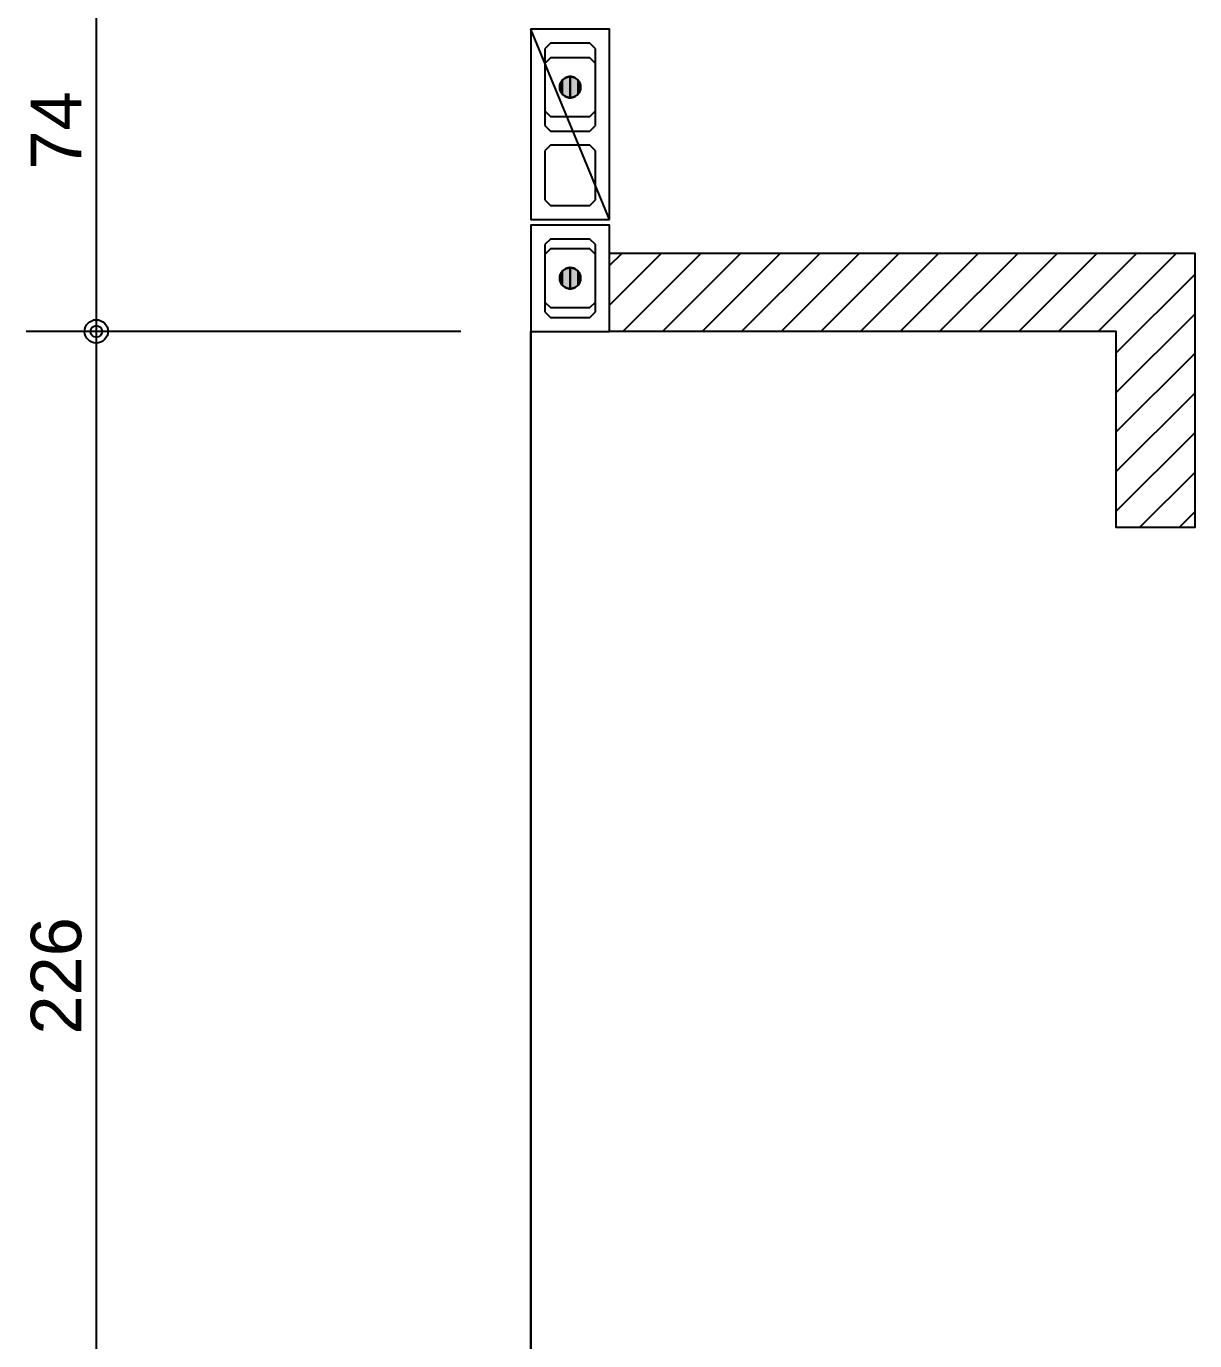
# Model space of a CAD drawing. Extents: x 0 to 119, y 0 to 84.
# Drawn here: x 12.636 to 16.808, y 60.934 to 65.63 of the extents above; entities that cross this region are included whole.
import ezdxf

# ---------------------------------------------------------------- set-up
doc = ezdxf.new("R2010")
doc.units = 0
doc.header["$MEASUREMENT"] = 0
doc.linetypes.add('ESTILO_TQS_0005', pattern=[0.4, 0.3, -0.1])
for name, color, linetype in [('27', 250, 'CONTINUOUS'), ('29', 9, 'CONTINUOUS'), ('3', 7, 'CONTINUOUS'), ('35', 255, 'CONTINUOUS')]:
    doc.layers.add(name, color=color, linetype=linetype)
doc.styles.add('TQS_ARIAL', font='arial.ttf')

msp = doc.modelspace()

# ---------------------------------------------------------------- linework, layer by layer
at = {"layer": '27', "color": 250, "linetype": 'ESTILO_TQS_0005'}
for points in [[(14.6478, 65.255), (14.6678, 65.275), (14.6678, 65.55), (14.6478, 65.57), (14.5078, 65.57), (14.4878, 65.55), (14.4878, 65.275), (14.5078, 65.255), (14.6478, 65.255)], [(14.6478, 64.99), (14.6678, 65.01), (14.6678, 65.185), (14.6478, 65.205), (14.5078, 65.205), (14.4878, 65.185), (14.4878, 65.01), (14.5078, 64.99), (14.6478, 64.99)], [(14.6478, 64.59), (14.6678, 64.61), (14.6678, 64.85), (14.6478, 64.87), (14.5078, 64.87), (14.4878, 64.85), (14.4878, 64.61), (14.5078, 64.59), (14.6478, 64.59)]]:
    msp.add_lwpolyline(points, dxfattribs=at)
at = {"layer": '29', "color": 9, "linetype": 'Continuous'}
for p, q in [((14.7178, 64.774988), (14.762853, 64.820034)), ((14.7178, 64.633578), (14.904274, 64.820024)), ((14.765636, 64.539996), (15.045695, 64.820013)), ((14.907056, 64.539984), (15.187117, 64.820002)), ((15.048476, 64.539971), (15.328538, 64.819992)), ((15.189895, 64.539959), (15.469959, 64.819981)), ((15.331315, 64.539947), (15.611381, 64.81997)), ((15.472735, 64.539935), (15.752802, 64.81996)), ((15.614154, 64.539922), (15.894223, 64.819949)), ((15.755574, 64.53991), (16.035645, 64.819939)), ((15.896994, 64.539898), (16.177066, 64.819928)), ((16.038414, 64.539885), (16.318487, 64.819917)), ((16.179833, 64.539873), (16.459909, 64.819907)), ((16.321253, 64.539861), (16.60133, 64.819896)), ((16.462673, 64.539849), (16.742752, 64.819885)), ((16.527854, 64.463609), (16.807854, 64.743567)), ((16.527854, 64.322198), (16.807854, 64.602156)), ((16.527854, 64.180788), (16.807854, 64.460746)), ((16.527854, 64.039377), (16.807854, 64.319335)), ((16.527854, 63.897966), (16.807854, 64.177924)), ((16.610802, 63.839491), (16.807854, 64.036513)), ((16.752234, 63.839491), (16.807854, 63.895103))]:
    msp.add_line(p, q, dxfattribs=at)
msp.add_lwpolyline([(14.7178, 64.820038), (16.807854, 64.819881), (16.807854, 63.839491), (16.527854, 63.839491), (16.527854, 64.539843), (14.7178, 64.54), (14.7178, 64.820038)], dxfattribs=at)
at = {"layer": '3', "color": 7, "linetype": 'Continuous'}
for p, q in [((14.7178, 64.94), (14.4378, 65.62)), ((14.5078, 65.5175), (14.4878, 65.4975)), ((14.6478, 65.5175), (14.5078, 65.5175)), ((14.6678, 65.4975), (14.6478, 65.5175)), ((14.4878, 65.4975), (14.4878, 65.3275)), ((14.6678, 65.3275), (14.6678, 65.4975)), ((14.4878, 65.3275), (14.5078, 65.3075)), ((14.6478, 65.3075), (14.6678, 65.3275)), ((14.5078, 65.3075), (14.6478, 65.3075)), ((14.5078, 64.835), (14.4878, 64.815)), ((14.4878, 64.815), (14.4878, 64.645)), ((14.6478, 64.835), (14.5078, 64.835)), ((14.6678, 64.815), (14.6478, 64.835)), ((14.6678, 64.645), (14.6678, 64.815)), ((14.4878, 64.645), (14.5078, 64.625)), ((14.5078, 64.625), (14.6478, 64.625)), ((14.6478, 64.625), (14.6678, 64.645)), ((14.4378, 64.54), (14.4378, 55.219929)), ((14.4378, 55.219761), (14.4378, 64.539832))]:
    msp.add_line(p, q, dxfattribs=at)
for points in [[(14.7178, 64.94), (14.7178, 65.62), (14.4378, 65.62), (14.4378, 64.94), (14.7178, 64.94)], [(14.5778, 65.4131), (14.577861, 65.413097), (14.577921, 65.413088), (14.57798, 65.413072), (14.578037, 65.413051), (14.578091, 65.413025), (14.578143, 65.412992), (14.578191, 65.412955), (14.578235, 65.412913), (14.578274, 65.412867), (14.578309, 65.412817), (14.578339, 65.412764), (14.578363, 65.412708), (14.578381, 65.41265), (14.578393, 65.412591), (14.578399, 65.41253), (14.578399, 65.41247), (14.578393, 65.412409), (14.578381, 65.41235), (14.578363, 65.412292), (14.578339, 65.412236), (14.578309, 65.412183), (14.578274, 65.412133), (14.578235, 65.412087), (14.578191, 65.412045), (14.578143, 65.412008), (14.578091, 65.411975), (14.578037, 65.411949), (14.57798, 65.411928), (14.577921, 65.411912), (14.577861, 65.411903), (14.5778, 65.4119), (14.5778, 65.4503), (14.573976, 65.450106), (14.570191, 65.449526), (14.566484, 65.448566), (14.562893, 65.447237), (14.559456, 65.44555), (14.556206, 65.443525), (14.553178, 65.441181), (14.550403, 65.438543), (14.547909, 65.435638), (14.545721, 65.432495), (14.543863, 65.429147), (14.542353, 65.425628), (14.541207, 65.421975), (14.540436, 65.418224), (14.540049, 65.414415), (14.540049, 65.410585), (14.540436, 65.406776), (14.541207, 65.403025), (14.542353, 65.399372), (14.543863, 65.395853), (14.545721, 65.392505), (14.547909, 65.389362), (14.550403, 65.386457), (14.553178, 65.383819), (14.556206, 65.381475), (14.559456, 65.37945), (14.562893, 65.377763), (14.566484, 65.376434), (14.570191, 65.375474), (14.573976, 65.374894), (14.5778, 65.3747), (14.5778, 65.4131)], [(14.5778, 65.4119), (14.577739, 65.411903), (14.577679, 65.411912), (14.57762, 65.411928), (14.577563, 65.411949), (14.577509, 65.411975), (14.577457, 65.412008), (14.577409, 65.412045), (14.577365, 65.412087), (14.577326, 65.412133), (14.577291, 65.412183), (14.577261, 65.412236), (14.577237, 65.412292), (14.577219, 65.41235), (14.577207, 65.412409), (14.577201, 65.41247), (14.577201, 65.41253), (14.577207, 65.412591), (14.577219, 65.41265), (14.577237, 65.412708), (14.577261, 65.412764), (14.577291, 65.412817), (14.577326, 65.412867), (14.577365, 65.412913), (14.577409, 65.412955), (14.577457, 65.412992), (14.577509, 65.413025), (14.577563, 65.413051), (14.57762, 65.413072), (14.577679, 65.413088), (14.577739, 65.413097), (14.5778, 65.4131), (14.5778, 65.3747), (14.581624, 65.374894), (14.585409, 65.375474), (14.589116, 65.376434), (14.592707, 65.377763), (14.596144, 65.37945), (14.599394, 65.381475), (14.602422, 65.383819), (14.605197, 65.386457), (14.607691, 65.389362), (14.609879, 65.392505), (14.611737, 65.395853), (14.613247, 65.399372), (14.614393, 65.403025), (14.615164, 65.406776), (14.615551, 65.410585), (14.615551, 65.414415), (14.615164, 65.418224), (14.614393, 65.421975), (14.613247, 65.425628), (14.611737, 65.429147), (14.609879, 65.432495), (14.607691, 65.435638), (14.605197, 65.438543), (14.602422, 65.441181), (14.599394, 65.443525), (14.596144, 65.44555), (14.592707, 65.447237), (14.589116, 65.448566), (14.585409, 65.449526), (14.581624, 65.450106), (14.5778, 65.4503), (14.5778, 65.4119)], [(14.7178, 64.54), (14.7178, 64.92), (14.4378, 64.92), (14.4378, 64.54), (14.7178, 64.54)], [(14.5778, 64.7306), (14.577861, 64.730597), (14.577921, 64.730588), (14.57798, 64.730572), (14.578037, 64.730551), (14.578091, 64.730525), (14.578143, 64.730492), (14.578191, 64.730455), (14.578235, 64.730413), (14.578274, 64.730367), (14.578309, 64.730317), (14.578339, 64.730264), (14.578363, 64.730208), (14.578381, 64.73015), (14.578393, 64.730091), (14.578399, 64.73003), (14.578399, 64.72997), (14.578393, 64.729909), (14.578381, 64.72985), (14.578363, 64.729792), (14.578339, 64.729736), (14.578309, 64.729683), (14.578274, 64.729633), (14.578235, 64.729587), (14.578191, 64.729545), (14.578143, 64.729508), (14.578091, 64.729475), (14.578037, 64.729449), (14.57798, 64.729428), (14.577921, 64.729412), (14.577861, 64.729403), (14.5778, 64.7294), (14.5778, 64.7678), (14.573976, 64.767606), (14.570191, 64.767026), (14.566484, 64.766066), (14.562893, 64.764737), (14.559456, 64.76305), (14.556206, 64.761025), (14.553178, 64.758681), (14.550403, 64.756043), (14.547909, 64.753138), (14.545721, 64.749995), (14.543863, 64.746647), (14.542353, 64.743128), (14.541207, 64.739475), (14.540436, 64.735724), (14.540049, 64.731915), (14.540049, 64.728085), (14.540436, 64.724276), (14.541207, 64.720525), (14.542353, 64.716872), (14.543863, 64.713353), (14.545721, 64.710005), (14.547909, 64.706862), (14.550403, 64.703957), (14.553178, 64.701319), (14.556206, 64.698975), (14.559456, 64.69695), (14.562893, 64.695263), (14.566484, 64.693934), (14.570191, 64.692974), (14.573976, 64.692394), (14.5778, 64.6922), (14.5778, 64.7306)], [(14.5778, 64.7294), (14.577739, 64.729403), (14.577679, 64.729412), (14.57762, 64.729428), (14.577563, 64.729449), (14.577509, 64.729475), (14.577457, 64.729508), (14.577409, 64.729545), (14.577365, 64.729587), (14.577326, 64.729633), (14.577291, 64.729683), (14.577261, 64.729736), (14.577237, 64.729792), (14.577219, 64.72985), (14.577207, 64.729909), (14.577201, 64.72997), (14.577201, 64.73003), (14.577207, 64.730091), (14.577219, 64.73015), (14.577237, 64.730208), (14.577261, 64.730264), (14.577291, 64.730317), (14.577326, 64.730367), (14.577365, 64.730413), (14.577409, 64.730455), (14.577457, 64.730492), (14.577509, 64.730525), (14.577563, 64.730551), (14.57762, 64.730572), (14.577679, 64.730588), (14.577739, 64.730597), (14.5778, 64.7306), (14.5778, 64.6922), (14.581624, 64.692394), (14.585409, 64.692974), (14.589116, 64.693934), (14.592707, 64.695263), (14.596144, 64.69695), (14.599394, 64.698975), (14.602422, 64.701319), (14.605197, 64.703957), (14.607691, 64.706862), (14.609879, 64.710005), (14.611737, 64.713353), (14.613247, 64.716872), (14.614393, 64.720525), (14.615164, 64.724276), (14.615551, 64.728085), (14.615551, 64.731915), (14.615164, 64.735724), (14.614393, 64.739475), (14.613247, 64.743128), (14.611737, 64.746647), (14.609879, 64.749995), (14.607691, 64.753138), (14.605197, 64.756043), (14.602422, 64.758681), (14.599394, 64.761025), (14.596144, 64.76305), (14.592707, 64.764737), (14.589116, 64.766066), (14.585409, 64.767026), (14.581624, 64.767606), (14.5778, 64.7678), (14.5778, 64.7294)]]:
    msp.add_lwpolyline(points, dxfattribs=at)
for centre in [(14.5778, 65.4125), (14.5778, 64.73)]:
    msp.add_circle(centre, 0.0372, dxfattribs=at)
for points in [[(14.540049, 65.414415), (14.540049, 65.410585), (14.540436, 65.418224)], [(14.540049, 65.410585), (14.540436, 65.406776), (14.540436, 65.418224)], [(14.540436, 65.418224), (14.540436, 65.406776), (14.541207, 65.421975)], [(14.540436, 65.406776), (14.541207, 65.403025), (14.541207, 65.421975)], [(14.541207, 65.421975), (14.541207, 65.403025), (14.542353, 65.425628)], [(14.541207, 65.403025), (14.542353, 65.399372), (14.542353, 65.425628)], [(14.542353, 65.425628), (14.542353, 65.399372), (14.543863, 65.429147)], [(14.542353, 65.399372), (14.543863, 65.395853), (14.543863, 65.429147)], [(14.543863, 65.429147), (14.543863, 65.395853), (14.545721, 65.432495)], [(14.543863, 65.395853), (14.545721, 65.392505), (14.545721, 65.432495)], [(14.545721, 65.432495), (14.545721, 65.392505), (14.547909, 65.435638)], [(14.545721, 65.392505), (14.547909, 65.389362), (14.547909, 65.435638)], [(14.547909, 65.435638), (14.547909, 65.389362), (14.550403, 65.438543)], [(14.547909, 65.389362), (14.550403, 65.386457), (14.550403, 65.438543)], [(14.550403, 65.438543), (14.550403, 65.386457), (14.553178, 65.441181)], [(14.550403, 65.386457), (14.553178, 65.383819), (14.553178, 65.441181)], [(14.553178, 65.441181), (14.553178, 65.383819), (14.556206, 65.443525)], [(14.553178, 65.383819), (14.556206, 65.381475), (14.556206, 65.443525)], [(14.556206, 65.443525), (14.556206, 65.381475), (14.559456, 65.44555)], [(14.556206, 65.381475), (14.559456, 65.37945), (14.559456, 65.44555)], [(14.559456, 65.44555), (14.559456, 65.37945), (14.562893, 65.447237)], [(14.559456, 65.37945), (14.562893, 65.377763), (14.562893, 65.447237)], [(14.562893, 65.447237), (14.562893, 65.377763), (14.566484, 65.448566)], [(14.562893, 65.377763), (14.566484, 65.376434), (14.566484, 65.448566)], [(14.566484, 65.448566), (14.566484, 65.376434), (14.570191, 65.449526)], [(14.566484, 65.376434), (14.570191, 65.375474), (14.570191, 65.449526)], [(14.573976, 65.374894), (14.573976, 65.450106), (14.570191, 65.375474)], [(14.570191, 65.449526), (14.570191, 65.375474), (14.573976, 65.450106)], [(14.573976, 65.374894), (14.5778, 65.4131), (14.5778, 65.4503)], [(14.573976, 65.374894), (14.5778, 65.4503), (14.573976, 65.450106)], [(14.573976, 65.374894), (14.5778, 65.3747), (14.5778, 65.4131)], [(14.577365, 65.412087), (14.5778, 65.4119), (14.577326, 65.412133)], [(14.5778, 65.4119), (14.5778, 65.4119), (14.577326, 65.412133)], [(14.577326, 65.412133), (14.5778, 65.4119), (14.577326, 65.412133)], [(14.5778, 65.4119), (14.5778, 65.4119), (14.577326, 65.412133)], [(14.577326, 65.412133), (14.5778, 65.4119), (14.577326, 65.412133)], [(14.5778, 65.4119), (14.5778, 65.4119), (14.577326, 65.412133)], [(14.577409, 65.412045), (14.5778, 65.4119), (14.577365, 65.412087)], [(14.5778, 65.4119), (14.5778, 65.4119), (14.577365, 65.412087)], [(14.577365, 65.412087), (14.5778, 65.4119), (14.577365, 65.412087)], [(14.5778, 65.4119), (14.5778, 65.4119), (14.577365, 65.412087)], [(14.577457, 65.412008), (14.5778, 65.4119), (14.577409, 65.412045)], [(14.5778, 65.4119), (14.5778, 65.4119), (14.577409, 65.412045)], [(14.577509, 65.411975), (14.5778, 65.4119), (14.577457, 65.412008)], [(14.5778, 65.4119), (14.5778, 65.4119), (14.577457, 65.412008)], [(14.57762, 65.411928), (14.5778, 65.4119), (14.577509, 65.411975)], [(14.5778, 65.4119), (14.5778, 65.4119), (14.577509, 65.411975)], [(14.5778, 65.4119), (14.5778, 65.4119), (14.57762, 65.411928)], [(14.5778, 65.4119), (14.5778, 65.4119), (14.57762, 65.411928)], [(14.5778, 65.4119), (14.581624, 65.450106), (14.5778, 65.4503)], [(14.5778, 65.4119), (14.5778, 65.3747), (14.581624, 65.450106)], [(14.5778, 65.3747), (14.581624, 65.374894), (14.581624, 65.450106)], [(14.5778, 65.4131), (14.578274, 65.412867), (14.5778, 65.4131)], [(14.578274, 65.412867), (14.578274, 65.412867), (14.5778, 65.4131)], [(14.5778, 65.4131), (14.578274, 65.412867), (14.5778, 65.4131)], [(14.578274, 65.412867), (14.578274, 65.412867), (14.5778, 65.4131)], [(14.5778, 65.4131), (14.578274, 65.412867), (14.5778, 65.4131)], [(14.578274, 65.412867), (14.578235, 65.412913), (14.5778, 65.4131)], [(14.5778, 65.4131), (14.578235, 65.412913), (14.5778, 65.4131)], [(14.578235, 65.412913), (14.578235, 65.412913), (14.5778, 65.4131)], [(14.5778, 65.4131), (14.578235, 65.412913), (14.5778, 65.4131)], [(14.578235, 65.412913), (14.578191, 65.412955), (14.5778, 65.4131)], [(14.5778, 65.4131), (14.578191, 65.412955), (14.5778, 65.4131)], [(14.578191, 65.412955), (14.578143, 65.412992), (14.5778, 65.4131)], [(14.5778, 65.4131), (14.578143, 65.412992), (14.5778, 65.4131)], [(14.578143, 65.412992), (14.578091, 65.413025), (14.5778, 65.4131)], [(14.5778, 65.4131), (14.578091, 65.413025), (14.5778, 65.4131)], [(14.578091, 65.413025), (14.57798, 65.413072), (14.5778, 65.4131)], [(14.5778, 65.4131), (14.57798, 65.413072), (14.5778, 65.4131)], [(14.57798, 65.413072), (14.5778, 65.4131), (14.5778, 65.4131)], [(14.5778, 65.4131), (14.5778, 65.4131), (14.5778, 65.4131)], [(14.5778, 65.4131), (14.5778, 65.4131), (14.5778, 65.4131)], [(14.5778, 65.4131), (14.5778, 65.4131), (14.5778, 65.4131)], [(14.5778, 65.4131), (14.5778, 65.4131), (14.5778, 65.4131)], [(14.5778, 65.4131), (14.5778, 65.4131), (14.5778, 65.4131)], [(14.5778, 65.4131), (14.5778, 65.4131), (14.5778, 65.4131)], [(14.5778, 65.4131), (14.5778, 65.4131), (14.5778, 65.4131)], [(14.5778, 65.4131), (14.5778, 65.4131), (14.5778, 65.4131)], [(14.5778, 65.4131), (14.5778, 65.4131), (14.5778, 65.4131)], [(14.5778, 65.4131), (14.5778, 65.4131), (14.5778, 65.4131)], [(14.5778, 65.4131), (14.5778, 65.4131), (14.5778, 65.4131)], [(14.5778, 65.4131), (14.5778, 65.4131), (14.5778, 65.4131)], [(14.5778, 65.4119), (14.5778, 65.4119), (14.5778, 65.4119)], [(14.5778, 65.4119), (14.5778, 65.4119), (14.5778, 65.4119)], [(14.5778, 65.4119), (14.5778, 65.4119), (14.5778, 65.4119)], [(14.5778, 65.4119), (14.5778, 65.4119), (14.5778, 65.4119)], [(14.5778, 65.4119), (14.5778, 65.4119), (14.5778, 65.4119)], [(14.5778, 65.4119), (14.5778, 65.4119), (14.5778, 65.4119)], [(14.5778, 65.4119), (14.5778, 65.4119), (14.5778, 65.4119)], [(14.5778, 65.4119), (14.5778, 65.4119), (14.5778, 65.4119)], [(14.5778, 65.4119), (14.5778, 65.4119), (14.5778, 65.4119)], [(14.5778, 65.4119), (14.5778, 65.4119), (14.5778, 65.4119)], [(14.5778, 65.4119), (14.5778, 65.4119), (14.5778, 65.4119)], [(14.5778, 65.4119), (14.5778, 65.4119), (14.5778, 65.4119)], [(14.581624, 65.450106), (14.581624, 65.374894), (14.585409, 65.449526)], [(14.581624, 65.374894), (14.585409, 65.375474), (14.585409, 65.449526)], [(14.585409, 65.449526), (14.585409, 65.375474), (14.589116, 65.448566)], [(14.585409, 65.375474), (14.589116, 65.376434), (14.589116, 65.448566)], [(14.589116, 65.448566), (14.589116, 65.376434), (14.592707, 65.447237)], [(14.589116, 65.376434), (14.592707, 65.377763), (14.592707, 65.447237)], [(14.592707, 65.447237), (14.592707, 65.377763), (14.596144, 65.44555)], [(14.592707, 65.377763), (14.596144, 65.37945), (14.596144, 65.44555)], [(14.596144, 65.44555), (14.596144, 65.37945), (14.599394, 65.443525)], [(14.596144, 65.37945), (14.599394, 65.381475), (14.599394, 65.443525)], [(14.599394, 65.443525), (14.599394, 65.381475), (14.602422, 65.441181)], [(14.599394, 65.381475), (14.602422, 65.383819), (14.602422, 65.441181)], [(14.602422, 65.441181), (14.602422, 65.383819), (14.605197, 65.438543)], [(14.602422, 65.383819), (14.605197, 65.386457), (14.605197, 65.438543)], [(14.605197, 65.438543), (14.605197, 65.386457), (14.607691, 65.435638)], [(14.605197, 65.386457), (14.607691, 65.389362), (14.607691, 65.435638)], [(14.607691, 65.435638), (14.607691, 65.389362), (14.609879, 65.432495)], [(14.607691, 65.389362), (14.609879, 65.392505), (14.609879, 65.432495)], [(14.609879, 65.432495), (14.609879, 65.392505), (14.611737, 65.429147)], [(14.609879, 65.392505), (14.611737, 65.395853), (14.611737, 65.429147)], [(14.611737, 65.429147), (14.611737, 65.395853), (14.613247, 65.425628)], [(14.611737, 65.395853), (14.613247, 65.399372), (14.613247, 65.425628)], [(14.613247, 65.425628), (14.613247, 65.399372), (14.614393, 65.421975)], [(14.613247, 65.399372), (14.614393, 65.403025), (14.614393, 65.421975)], [(14.614393, 65.421975), (14.614393, 65.403025), (14.615164, 65.418224)], [(14.614393, 65.403025), (14.615164, 65.406776), (14.615164, 65.418224)], [(14.615164, 65.418224), (14.615164, 65.406776), (14.615551, 65.414415)], [(14.615164, 65.406776), (14.615551, 65.410585), (14.615551, 65.414415)], [(14.545721, 64.749995), (14.545721, 64.710005), (14.547909, 64.753138)], [(14.545721, 64.710005), (14.547909, 64.706862), (14.547909, 64.753138)], [(14.547909, 64.753138), (14.547909, 64.706862), (14.550403, 64.756043)], [(14.547909, 64.706862), (14.550403, 64.703957), (14.550403, 64.756043)], [(14.550403, 64.756043), (14.550403, 64.703957), (14.553178, 64.758681)], [(14.550403, 64.703957), (14.553178, 64.701319), (14.553178, 64.758681)], [(14.553178, 64.758681), (14.553178, 64.701319), (14.556206, 64.761025)], [(14.553178, 64.701319), (14.556206, 64.698975), (14.556206, 64.761025)], [(14.556206, 64.761025), (14.556206, 64.698975), (14.559456, 64.76305)], [(14.556206, 64.698975), (14.559456, 64.69695), (14.559456, 64.76305)], [(14.559456, 64.76305), (14.559456, 64.69695), (14.562893, 64.764737)], [(14.559456, 64.69695), (14.562893, 64.695263), (14.562893, 64.764737)], [(14.562893, 64.764737), (14.562893, 64.695263), (14.566484, 64.766066)], [(14.562893, 64.695263), (14.566484, 64.693934), (14.566484, 64.766066)], [(14.566484, 64.766066), (14.566484, 64.693934), (14.570191, 64.767026)], [(14.566484, 64.693934), (14.570191, 64.692974), (14.570191, 64.767026)], [(14.573976, 64.692394), (14.573976, 64.767606), (14.570191, 64.692974)], [(14.570191, 64.767026), (14.570191, 64.692974), (14.573976, 64.767606)], [(14.573976, 64.692394), (14.5778, 64.7306), (14.5778, 64.7678)], [(14.573976, 64.692394), (14.5778, 64.7678), (14.573976, 64.767606)], [(14.5778, 64.7294), (14.581624, 64.767606), (14.5778, 64.7678)], [(14.5778, 64.7294), (14.5778, 64.6922), (14.581624, 64.767606)], [(14.5778, 64.6922), (14.581624, 64.692394), (14.581624, 64.767606)], [(14.581624, 64.767606), (14.581624, 64.692394), (14.585409, 64.767026)], [(14.581624, 64.692394), (14.585409, 64.692974), (14.585409, 64.767026)], [(14.585409, 64.767026), (14.585409, 64.692974), (14.589116, 64.766066)], [(14.585409, 64.692974), (14.589116, 64.693934), (14.589116, 64.766066)], [(14.589116, 64.766066), (14.589116, 64.693934), (14.592707, 64.764737)], [(14.589116, 64.693934), (14.592707, 64.695263), (14.592707, 64.764737)], [(14.592707, 64.764737), (14.592707, 64.695263), (14.596144, 64.76305)], [(14.592707, 64.695263), (14.596144, 64.69695), (14.596144, 64.76305)], [(14.596144, 64.76305), (14.596144, 64.69695), (14.599394, 64.761025)], [(14.596144, 64.69695), (14.599394, 64.698975), (14.599394, 64.761025)], [(14.599394, 64.761025), (14.599394, 64.698975), (14.602422, 64.758681)], [(14.599394, 64.698975), (14.602422, 64.701319), (14.602422, 64.758681)], [(14.602422, 64.758681), (14.602422, 64.701319), (14.605197, 64.756043)], [(14.602422, 64.701319), (14.605197, 64.703957), (14.605197, 64.756043)], [(14.605197, 64.756043), (14.605197, 64.703957), (14.607691, 64.753138)], [(14.605197, 64.703957), (14.607691, 64.706862), (14.607691, 64.753138)], [(14.607691, 64.753138), (14.607691, 64.706862), (14.609879, 64.749995)], [(14.540049, 64.731915), (14.540049, 64.728085), (14.540436, 64.735724)], [(14.540049, 64.728085), (14.540436, 64.724276), (14.540436, 64.735724)], [(14.540436, 64.735724), (14.540436, 64.724276), (14.541207, 64.739475)], [(14.540436, 64.724276), (14.541207, 64.720525), (14.541207, 64.739475)], [(14.541207, 64.739475), (14.541207, 64.720525), (14.542353, 64.743128)], [(14.541207, 64.720525), (14.542353, 64.716872), (14.542353, 64.743128)], [(14.542353, 64.743128), (14.542353, 64.716872), (14.543863, 64.746647)], [(14.542353, 64.716872), (14.543863, 64.713353), (14.543863, 64.746647)], [(14.543863, 64.746647), (14.543863, 64.713353), (14.545721, 64.749995)], [(14.543863, 64.713353), (14.545721, 64.710005), (14.545721, 64.749995)], [(14.573976, 64.692394), (14.5778, 64.6922), (14.5778, 64.7306)], [(14.577365, 64.729587), (14.5778, 64.7294), (14.577326, 64.729633)], [(14.5778, 64.7294), (14.5778, 64.7294), (14.577326, 64.729633)], [(14.577326, 64.729633), (14.5778, 64.7294), (14.577326, 64.729633)], [(14.5778, 64.7294), (14.5778, 64.7294), (14.577326, 64.729633)], [(14.577326, 64.729633), (14.5778, 64.7294), (14.577326, 64.729633)], [(14.5778, 64.7294), (14.5778, 64.7294), (14.577326, 64.729633)], [(14.577409, 64.729545), (14.5778, 64.7294), (14.577365, 64.729587)], [(14.5778, 64.7294), (14.5778, 64.7294), (14.577365, 64.729587)], [(14.577365, 64.729587), (14.5778, 64.7294), (14.577365, 64.729587)], [(14.5778, 64.7294), (14.5778, 64.7294), (14.577365, 64.729587)], [(14.577457, 64.729508), (14.5778, 64.7294), (14.577409, 64.729545)], [(14.5778, 64.7294), (14.5778, 64.7294), (14.577409, 64.729545)], [(14.577509, 64.729475), (14.5778, 64.7294), (14.577457, 64.729508)], [(14.5778, 64.7294), (14.5778, 64.7294), (14.577457, 64.729508)], [(14.57762, 64.729428), (14.5778, 64.7294), (14.577509, 64.729475)], [(14.5778, 64.7294), (14.5778, 64.7294), (14.577509, 64.729475)], [(14.5778, 64.7294), (14.5778, 64.7294), (14.57762, 64.729428)], [(14.5778, 64.7294), (14.5778, 64.7294), (14.57762, 64.729428)], [(14.5778, 64.7306), (14.578274, 64.730367), (14.5778, 64.7306)], [(14.578274, 64.730367), (14.578274, 64.730367), (14.5778, 64.7306)], [(14.5778, 64.7306), (14.578274, 64.730367), (14.5778, 64.7306)], [(14.578274, 64.730367), (14.578274, 64.730367), (14.5778, 64.7306)], [(14.5778, 64.7306), (14.578274, 64.730367), (14.5778, 64.7306)], [(14.578274, 64.730367), (14.578235, 64.730413), (14.5778, 64.7306)], [(14.5778, 64.7306), (14.578235, 64.730413), (14.5778, 64.7306)], [(14.578235, 64.730413), (14.578235, 64.730413), (14.5778, 64.7306)], [(14.5778, 64.7306), (14.578235, 64.730413), (14.5778, 64.7306)], [(14.578235, 64.730413), (14.578191, 64.730455), (14.5778, 64.7306)], [(14.5778, 64.7306), (14.578191, 64.730455), (14.5778, 64.7306)], [(14.578191, 64.730455), (14.578143, 64.730492), (14.5778, 64.7306)], [(14.5778, 64.7306), (14.578143, 64.730492), (14.5778, 64.7306)], [(14.578143, 64.730492), (14.578091, 64.730525), (14.5778, 64.7306)], [(14.5778, 64.7306), (14.578091, 64.730525), (14.5778, 64.7306)], [(14.578091, 64.730525), (14.57798, 64.730572), (14.5778, 64.7306)], [(14.5778, 64.7306), (14.57798, 64.730572), (14.5778, 64.7306)], [(14.57798, 64.730572), (14.5778, 64.7306), (14.5778, 64.7306)], [(14.5778, 64.7306), (14.5778, 64.7306), (14.5778, 64.7306)], [(14.5778, 64.7306), (14.5778, 64.7306), (14.5778, 64.7306)], [(14.5778, 64.7306), (14.5778, 64.7306), (14.5778, 64.7306)], [(14.5778, 64.7306), (14.5778, 64.7306), (14.5778, 64.7306)], [(14.5778, 64.7306), (14.5778, 64.7306), (14.5778, 64.7306)], [(14.5778, 64.7306), (14.5778, 64.7306), (14.5778, 64.7306)], [(14.5778, 64.7306), (14.5778, 64.7306), (14.5778, 64.7306)], [(14.5778, 64.7306), (14.5778, 64.7306), (14.5778, 64.7306)], [(14.5778, 64.7306), (14.5778, 64.7306), (14.5778, 64.7306)], [(14.5778, 64.7306), (14.5778, 64.7306), (14.5778, 64.7306)], [(14.5778, 64.7306), (14.5778, 64.7306), (14.5778, 64.7306)], [(14.5778, 64.7306), (14.5778, 64.7306), (14.5778, 64.7306)], [(14.5778, 64.7294), (14.5778, 64.7294), (14.5778, 64.7294)], [(14.5778, 64.7294), (14.5778, 64.7294), (14.5778, 64.7294)], [(14.5778, 64.7294), (14.5778, 64.7294), (14.5778, 64.7294)], [(14.5778, 64.7294), (14.5778, 64.7294), (14.5778, 64.7294)], [(14.5778, 64.7294), (14.5778, 64.7294), (14.5778, 64.7294)], [(14.5778, 64.7294), (14.5778, 64.7294), (14.5778, 64.7294)], [(14.5778, 64.7294), (14.5778, 64.7294), (14.5778, 64.7294)], [(14.5778, 64.7294), (14.5778, 64.7294), (14.5778, 64.7294)], [(14.5778, 64.7294), (14.5778, 64.7294), (14.5778, 64.7294)], [(14.5778, 64.7294), (14.5778, 64.7294), (14.5778, 64.7294)], [(14.5778, 64.7294), (14.5778, 64.7294), (14.5778, 64.7294)], [(14.5778, 64.7294), (14.5778, 64.7294), (14.5778, 64.7294)], [(14.607691, 64.706862), (14.609879, 64.710005), (14.609879, 64.749995)], [(14.609879, 64.749995), (14.609879, 64.710005), (14.611737, 64.746647)], [(14.609879, 64.710005), (14.611737, 64.713353), (14.611737, 64.746647)], [(14.611737, 64.746647), (14.611737, 64.713353), (14.613247, 64.743128)], [(14.611737, 64.713353), (14.613247, 64.716872), (14.613247, 64.743128)], [(14.613247, 64.743128), (14.613247, 64.716872), (14.614393, 64.739475)], [(14.613247, 64.716872), (14.614393, 64.720525), (14.614393, 64.739475)], [(14.614393, 64.739475), (14.614393, 64.720525), (14.615164, 64.735724)], [(14.614393, 64.720525), (14.615164, 64.724276), (14.615164, 64.735724)], [(14.615164, 64.735724), (14.615164, 64.724276), (14.615551, 64.731915)], [(14.615164, 64.724276), (14.615551, 64.728085), (14.615551, 64.731915)]]:
    msp.add_solid(points, dxfattribs=at)
at = {"layer": '35', "color": 255, "linetype": 'Continuous'}
for p, q in [((12.8856, 66.02), (12.8856, 64.54)), ((14.1878, 64.54), (12.6356, 64.54)), ((14.1878, 64.54), (12.6356, 64.54)), ((12.8856, 64.54), (12.8856, 60.01988)), ((14.4378, 64.54), (14.4378, 64.54)), ((14.4378, 64.54), (14.4378, 64.54))]:
    msp.add_line(p, q, dxfattribs=at)
for radius in [0.041625, 0.041625, 0.02075, 0.02075]:
    msp.add_circle((12.8856, 64.54), radius, dxfattribs=at)

# ---------------------------------------------------------------- texts
at = {"layer": '35', "color": 255, "linetype": 'Continuous', "style": 'TQS_ARIAL'}
for s, p in [('74', (12.8316, 65.118)), ('226', (12.8316, 62.02794))]:
    msp.add_text(s, height=0.18, rotation=90, dxfattribs=at).set_placement(p)

doc.saveas('drawing.dxf')
